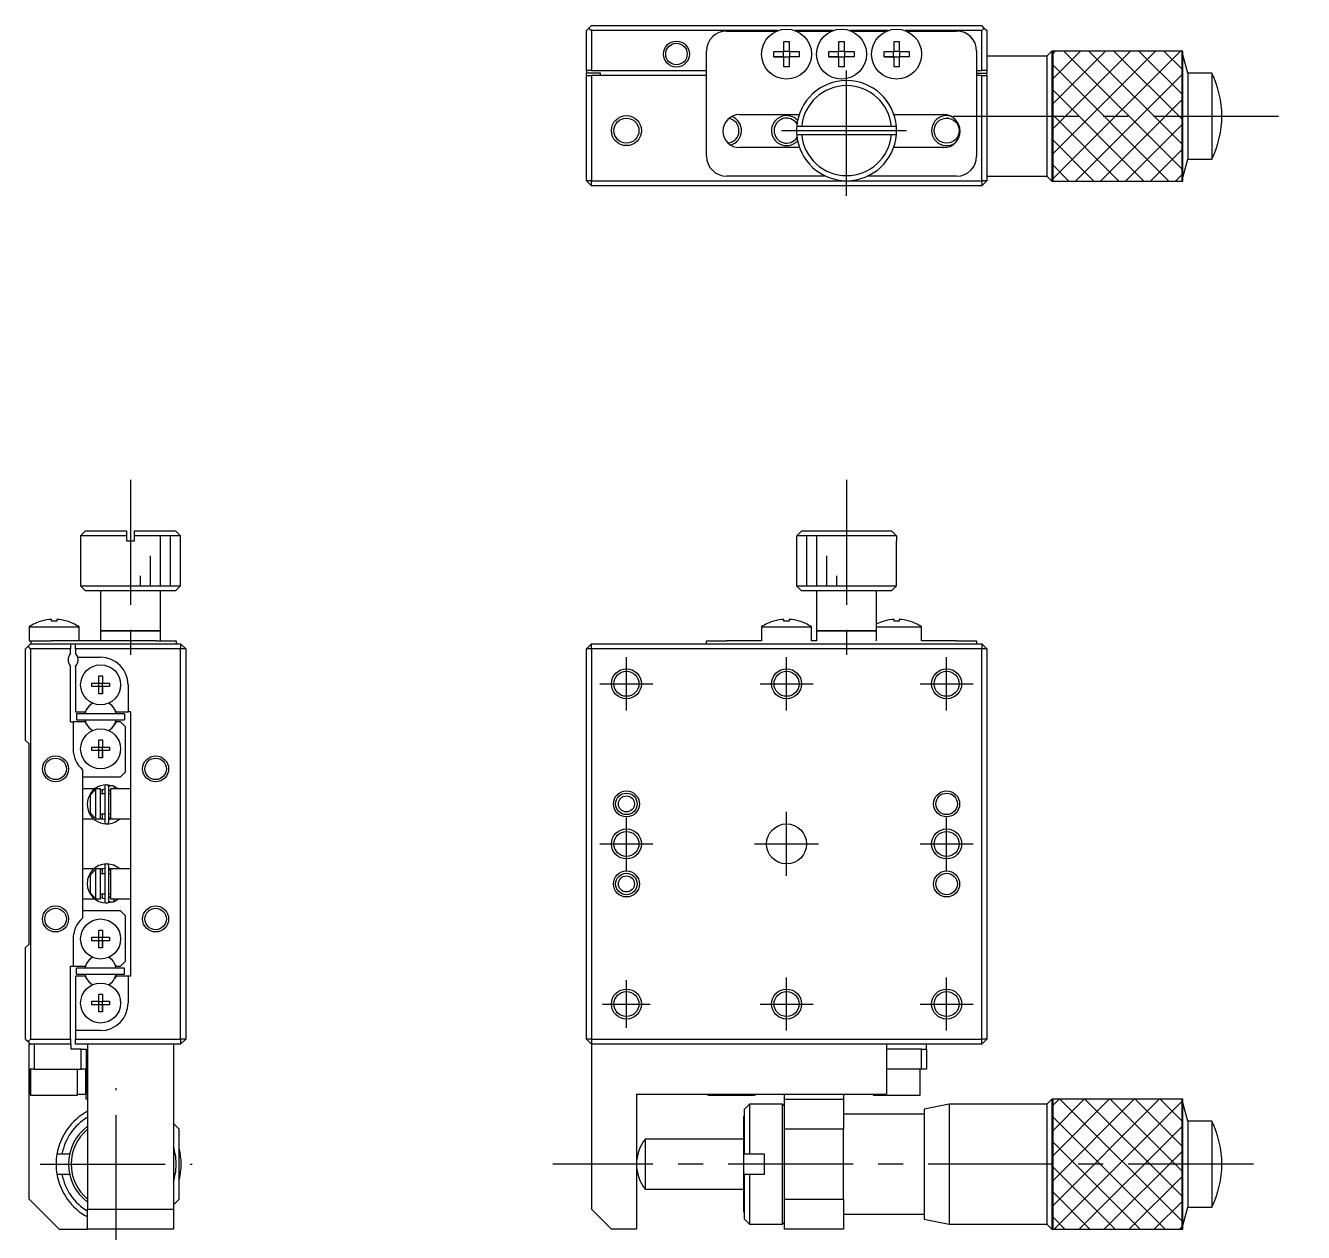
# Model space of a CAD drawing. Extents: x 27 to 358, y 57 to 239.
# Drawn here: x 68.2 to 195.9, y 118.2 to 238.8 of the extents above; entities that cross this region are included whole.
import ezdxf

# ---------------------------------------------------------------- set-up
doc = ezdxf.new("R2010")
doc.units = 0
doc.header["$LTSCALE"] = 10
doc.linetypes.add('CENTER', pattern=[2, 1.25, -0.25, 0.25, -0.25])
doc.layers.get('0').update_dxf_attribs({"linetype": 'CONTINUOUS'})
doc.layers.add('CENTER', color=1, linetype='CENTER')

msp = doc.modelspace()

# ---------------------------------------------------------------- linework, layer by layer
at = {"color": 7, "linetype": 'CONTINUOUS'}
for p, q in [((124.527827, 238.560609), (124.777827, 238.810609)), ((124.777827, 238.810609), (163.777827, 238.810609)), ((164.027827, 238.560609), (163.777827, 238.810609)), ((124.277827, 238.310609), (124.527827, 238.560609)), ((124.277827, 234.310609), (124.277827, 238.310609)), ((124.527827, 238.560609), (124.777827, 238.310609)), ((124.777827, 238.310609), (124.777827, 234.310609)), ((143.424891, 238.310609), (124.777827, 238.310609)), ((138.277827, 238.260609), (143.298031, 238.260609)), ((148.924891, 238.310609), (145.130763, 238.310609)), ((145.257623, 238.260609), (148.798031, 238.260609)), ((154.424891, 238.310609), (150.630763, 238.310609)), ((150.757623, 238.260609), (154.298031, 238.260609)), ((163.777827, 238.310609), (156.130763, 238.310609)), ((156.257623, 238.260609), (161.277827, 238.260609)), ((163.777827, 238.310609), (164.027827, 238.560609)), ((163.777827, 234.310609), (163.777827, 238.310609)), ((164.027827, 238.560609), (164.277827, 238.310609)), ((164.277827, 238.310609), (164.277827, 234.310609)), ((136.277827, 225.760609), (136.277827, 236.260609)), ((144.017827, 237.219199), (144.537827, 237.219199)), ((144.017827, 236.220609), (144.017827, 237.219199)), ((144.017827, 236.261984), (144.537827, 236.261984)), ((144.537827, 237.219199), (144.537827, 236.220609)), ((149.517827, 237.219199), (150.037827, 237.219199)), ((149.517827, 236.220609), (149.517827, 237.219199)), ((149.517827, 236.261984), (150.037827, 236.261984)), ((150.037827, 237.219199), (150.037827, 236.220609)), ((155.017827, 237.219199), (155.537827, 237.219199)), ((155.017827, 236.220609), (155.017827, 237.219199)), ((155.017827, 236.261984), (155.537827, 236.261984)), ((155.537827, 237.219199), (155.537827, 236.220609)), ((163.277827, 236.260609), (163.277827, 225.760609)), ((170.777833, 236.260608), (170.277831, 235.760605)), ((170.777833, 236.260608), (170.777833, 223.26061)), ((183.777834, 236.260608), (170.777833, 236.260608)), ((183.877834, 236.260608), (170.877833, 236.260608)), ((170.877833, 236.260608), (170.877833, 223.26061)), ((183.777834, 236.260608), (183.777834, 223.26061)), ((184.367322, 234.060609), (183.777834, 236.260608)), ((183.877834, 223.26061), (183.877834, 236.260608)), ((143.019238, 235.700609), (143.019238, 236.220609)), ((143.019238, 236.220609), (144.017827, 236.220609)), ((144.017827, 235.700609), (143.019238, 235.700609)), ((143.019238, 235.700609), (143.976452, 235.700609)), ((143.976452, 235.700609), (143.976452, 236.220609)), ((144.017827, 235.700609), (143.976452, 235.700609)), ((144.017827, 234.70202), (144.017827, 235.700609)), ((144.537827, 235.659234), (144.017827, 235.659234)), ((144.537827, 236.220609), (145.536417, 236.220609)), ((144.537827, 235.700609), (144.537827, 234.70202)), ((145.536417, 235.700609), (144.537827, 235.700609)), ((144.579202, 235.700609), (144.537827, 235.700609)), ((144.579202, 236.220609), (144.579202, 235.700609)), ((145.536417, 235.700609), (144.579202, 235.700609)), ((145.536417, 236.220609), (145.536417, 235.700609)), ((148.519238, 235.700609), (148.519238, 236.220609)), ((148.519238, 236.220609), (149.517827, 236.220609)), ((149.517827, 235.700609), (148.519238, 235.700609)), ((148.519238, 235.700609), (149.476452, 235.700609)), ((149.476452, 235.700609), (149.476452, 236.220609)), ((149.517827, 235.700609), (149.476452, 235.700609)), ((149.517827, 234.70202), (149.517827, 235.700609)), ((150.037827, 235.659234), (149.517827, 235.659234)), ((150.037827, 236.220609), (151.036417, 236.220609)), ((150.037827, 235.700609), (150.037827, 234.70202)), ((151.036417, 235.700609), (150.037827, 235.700609)), ((150.079202, 235.700609), (150.037827, 235.700609)), ((150.079202, 236.220609), (150.079202, 235.700609)), ((151.036417, 235.700609), (150.079202, 235.700609)), ((151.036417, 236.220609), (151.036417, 235.700609)), ((154.019238, 235.700609), (154.019238, 236.220609)), ((154.019238, 236.220609), (155.017827, 236.220609)), ((155.017827, 235.700609), (154.019238, 235.700609)), ((154.019238, 235.700609), (154.976452, 235.700609)), ((154.976452, 235.700609), (154.976452, 236.220609)), ((155.017827, 235.700609), (154.976452, 235.700609)), ((155.017827, 234.70202), (155.017827, 235.700609)), ((155.537827, 235.659234), (155.017827, 235.659234)), ((155.537827, 236.220609), (156.536417, 236.220609)), ((155.537827, 235.700609), (155.537827, 234.70202)), ((156.536417, 235.700609), (155.537827, 235.700609)), ((155.579202, 235.700609), (155.537827, 235.700609)), ((155.579202, 236.220609), (155.579202, 235.700609)), ((156.536417, 235.700609), (155.579202, 235.700609)), ((156.536417, 236.220609), (156.536417, 235.700609)), ((170.277831, 235.760605), (164.277827, 235.760605)), ((170.277831, 235.760605), (170.277831, 223.760613)), ((124.777827, 234.310609), (124.277827, 234.310609)), ((124.277827, 234.310609), (124.277827, 234.060609)), ((125.677827, 234.060609), (124.277827, 234.060609)), ((124.277827, 233.810609), (124.277827, 234.060609)), ((124.277827, 223.310609), (124.277827, 233.810609)), ((124.277827, 233.810609), (124.777827, 233.810609)), ((124.777827, 234.310609), (136.277827, 234.310609)), ((124.777827, 233.810609), (124.777827, 223.310609)), ((136.277827, 233.810609), (124.777827, 233.810609)), ((125.677827, 233.810609), (125.677827, 234.060609)), ((144.537827, 234.70202), (144.017827, 234.70202)), ((150.037827, 234.70202), (149.517827, 234.70202)), ((155.537827, 234.70202), (155.017827, 234.70202)), ((163.277827, 234.310609), (163.777827, 234.310609)), ((163.277827, 234.060609), (164.277827, 234.060609)), ((163.777827, 233.810609), (163.277827, 233.810609)), ((164.277827, 234.310609), (163.777827, 234.310609)), ((163.777827, 223.310609), (163.777827, 233.810609)), ((163.777827, 233.810609), (164.277827, 233.810609)), ((164.277827, 234.310609), (164.277827, 234.060609)), ((164.277827, 233.810609), (164.277827, 234.060609)), ((164.277827, 233.810609), (164.277827, 223.310609)), ((184.367322, 234.060609), (184.367322, 225.460609)), ((186.777833, 234.060609), (184.367322, 234.060609)), ((186.777833, 234.060609), (186.777833, 225.460609)), ((139.577827, 229.910609), (145.54074, 229.910609)), ((155.014915, 229.910609), (159.977827, 229.910609)), ((145.79564, 228.710609), (145.293853, 228.710609)), ((154.760014, 228.710609), (145.79564, 228.710609)), ((155.261802, 228.710609), (154.760014, 228.710609)), ((145.293853, 227.910609), (145.79564, 227.910609)), ((145.79564, 227.910609), (154.760014, 227.910609)), ((154.760014, 227.910609), (155.261802, 227.910609)), ((145.5757, 226.610609), (139.577827, 226.610609)), ((159.977827, 226.610609), (154.979954, 226.610609)), ((183.777834, 223.26061), (184.367322, 225.460609)), ((184.367322, 225.460609), (186.777833, 225.460609)), ((148.204786, 223.760609), (138.277827, 223.760609)), ((161.277827, 223.760609), (152.350868, 223.760609)), ((164.277827, 223.760613), (170.277831, 223.760613)), ((170.277831, 223.760613), (170.777833, 223.26061)), ((124.777827, 223.310609), (124.277827, 223.310609)), ((124.777827, 222.810609), (124.277827, 223.310609)), ((124.777827, 223.310609), (150.277827, 223.310609)), ((124.777827, 222.810609), (124.777827, 223.310609)), ((163.777827, 222.810609), (124.777827, 222.810609)), ((150.277827, 223.310609), (163.777827, 223.310609)), ((163.777827, 223.310609), (163.777827, 222.810609)), ((164.277827, 223.310609), (163.777827, 222.810609)), ((164.277827, 223.310609), (163.777827, 223.310609)), ((170.777833, 223.26061), (183.777834, 223.26061)), ((170.877833, 223.26061), (183.877834, 223.26061)), ((74.233404, 188.332456), (73.733404, 187.832456)), ((78.333404, 187.832456), (73.733404, 187.832456)), ((73.733404, 187.832456), (73.733404, 182.832456)), ((74.233404, 188.332456), (78.333404, 188.332456)), ((78.333404, 188.332456), (78.333404, 187.832456)), ((78.333404, 187.832456), (78.333404, 187.332456)), ((79.133404, 188.332456), (83.233404, 188.332456)), ((79.133404, 187.832456), (79.133404, 188.332456)), ((83.733404, 187.832456), (79.133404, 187.832456)), ((79.133404, 187.332456), (79.133404, 187.832456)), ((83.733404, 187.832456), (83.233404, 188.332456)), ((83.733404, 182.832456), (83.733404, 187.832456)), ((145.293853, 187.832456), (145.79564, 188.332456)), ((155.261802, 187.832456), (145.293853, 187.832456)), ((145.293853, 187.332456), (145.293853, 187.832456)), ((145.79564, 188.332456), (154.760014, 188.332456)), ((154.760014, 188.332456), (155.261802, 187.832456)), ((155.261802, 187.832456), (155.261802, 187.332456)), ((78.333404, 187.332456), (79.133404, 187.332456)), ((145.277827, 187.332456), (145.293853, 187.332456)), ((145.277827, 187.332456), (145.277827, 182.832456)), ((155.261802, 187.332456), (155.277827, 187.332456)), ((155.277827, 182.832456), (155.277827, 187.332456)), ((73.733404, 182.832456), (78.733404, 182.832456)), ((73.733404, 182.832456), (74.233404, 182.332456)), ((78.733404, 182.832456), (83.733404, 182.832456)), ((83.233404, 182.332456), (83.733404, 182.832456)), ((145.277827, 182.832456), (155.277827, 182.832456)), ((145.277827, 182.832456), (145.777827, 182.332456)), ((154.777827, 182.332456), (155.277827, 182.832456)), ((78.733404, 182.332456), (74.233404, 182.332456)), ((75.733404, 182.332456), (75.733404, 178.332456)), ((83.233404, 182.332456), (78.733404, 182.332456)), ((81.733404, 178.332456), (81.733404, 182.332456)), ((154.777827, 182.332456), (145.777827, 182.332456)), ((147.277827, 182.332456), (147.277827, 178.332456)), ((153.277827, 178.332456), (153.277827, 182.332456)), ((69.824814, 179.295037), (69.821471, 179.301892)), ((70.823404, 179.295037), (70.823404, 179.467409)), ((71.343404, 179.295037), (70.823404, 179.295037)), ((71.343404, 179.467409), (71.343404, 179.295037)), ((72.345337, 179.301892), (72.341993, 179.295037)), ((143.019238, 179.295037), (143.015894, 179.301892)), ((143.019238, 179.295037), (143.015894, 179.301892)), ((144.017827, 179.295037), (144.017827, 179.467409)), ((144.537827, 179.295037), (144.017827, 179.295037)), ((144.537827, 179.467409), (144.537827, 179.295037)), ((145.53976, 179.301892), (145.536417, 179.295037)), ((145.53976, 179.301892), (145.536417, 179.295037)), ((154.019238, 179.295037), (154.015894, 179.301892)), ((154.019238, 179.295037), (154.015894, 179.301892)), ((155.017827, 179.295037), (155.017827, 179.467409)), ((155.537827, 179.295037), (155.017827, 179.295037)), ((155.537827, 179.467409), (155.537827, 179.295037)), ((156.53976, 179.301892), (156.536417, 179.295037)), ((156.53976, 179.301892), (156.536417, 179.295037)), ((68.583404, 178.724114), (73.583404, 178.724114)), ((68.583404, 178.724114), (68.583404, 177.332456)), ((73.583404, 177.332456), (73.583404, 178.724114)), ((75.733404, 178.332456), (78.733404, 178.332456)), ((81.733404, 178.332456), (75.733404, 178.332456)), ((75.733404, 178.332456), (75.733404, 177.332456)), ((78.733404, 178.332456), (81.733404, 178.332456)), ((81.733404, 177.332456), (81.733404, 178.332456)), ((141.777827, 178.724114), (146.777827, 178.724114)), ((141.777827, 178.724114), (141.777827, 177.332456)), ((146.777827, 177.332456), (146.777827, 178.724114)), ((147.277827, 178.332456), (153.277827, 178.332456)), ((153.277827, 178.332456), (147.277827, 178.332456)), ((147.277827, 178.332456), (147.277827, 177.332456)), ((153.277827, 178.724114), (157.777827, 178.724114)), ((153.277827, 177.332456), (153.277827, 178.332456)), ((157.777827, 177.332456), (157.777827, 178.724114)), ((68.483404, 176.782456), (68.233404, 176.532456)), ((68.233404, 167.382456), (68.233404, 176.532456)), ((68.483404, 176.782456), (68.733404, 177.032456)), ((68.733404, 176.532456), (68.483404, 176.782456)), ((68.583404, 177.332456), (68.783404, 177.332456)), ((68.733404, 177.032456), (72.733404, 177.032456)), ((68.733404, 176.532456), (68.733404, 137.532456)), ((72.733404, 176.532456), (68.733404, 176.532456)), ((68.783404, 177.032456), (68.783404, 177.332456)), ((68.783404, 177.332456), (70.783404, 177.332456)), ((72.158404, 177.332456), (70.783404, 177.332456)), ((81.283404, 177.332456), (72.158404, 177.332456)), ((72.733404, 177.032456), (73.233404, 177.032456)), ((72.733404, 177.032456), (72.733404, 176.532456)), ((72.733404, 176.093894), (72.733404, 176.532456)), ((73.233404, 177.032456), (83.733404, 177.032456)), ((73.233404, 176.532456), (73.233404, 177.032456)), ((73.233404, 176.532456), (73.233404, 176.093894)), ((83.733404, 176.532456), (73.233404, 176.532456)), ((81.283404, 177.332456), (83.283404, 177.332456)), ((83.283404, 177.332456), (83.283404, 177.032456)), ((83.733404, 177.032456), (83.733404, 176.532456)), ((84.233404, 176.532456), (83.733404, 177.032456)), ((83.733404, 137.532456), (83.733404, 176.532456)), ((84.233404, 176.532456), (83.733404, 176.532456)), ((84.233404, 176.532456), (84.233404, 137.532456)), ((124.777827, 177.032456), (124.277827, 176.532456)), ((124.777827, 176.532456), (124.277827, 176.532456)), ((124.277827, 137.532456), (124.277827, 176.532456)), ((124.777827, 176.532456), (124.777827, 177.032456)), ((124.777827, 177.032456), (163.777827, 177.032456)), ((163.777827, 176.532456), (124.777827, 176.532456)), ((124.777827, 176.532456), (124.777827, 137.532456)), ((136.277827, 177.032456), (136.277827, 177.332456)), ((136.277827, 177.332456), (138.277827, 177.332456)), ((141.777827, 177.332456), (138.277827, 177.332456)), ((147.277827, 177.332456), (146.777827, 177.332456)), ((161.277827, 177.332456), (157.777827, 177.332456)), ((161.277827, 177.332456), (163.277827, 177.332456)), ((163.277827, 177.332456), (163.277827, 177.032456)), ((163.777827, 177.032456), (163.777827, 176.532456)), ((164.277827, 176.532456), (163.777827, 177.032456)), ((164.277827, 176.532456), (163.777827, 176.532456)), ((163.777827, 137.532456), (163.777827, 176.532456)), ((164.277827, 176.532456), (164.277827, 137.532456)), ((73.45165, 175.682456), (75.733404, 175.682456)), ((72.733404, 169.232456), (72.733404, 174.771018)), ((73.233404, 174.771018), (73.233404, 170.232456)), ((75.553404, 173.818818), (75.913404, 173.818818)), ((75.553404, 173.112456), (75.553404, 173.818818)), ((75.913404, 173.818818), (75.913404, 173.112456)), ((75.913404, 173.818818), (75.913404, 173.112456)), ((74.847042, 173.112456), (75.553404, 173.112456)), ((74.847042, 172.752456), (74.847042, 173.112456)), ((75.553404, 172.752456), (74.847042, 172.752456)), ((75.563776, 173.102084), (75.553404, 173.112456)), ((75.563776, 172.762828), (75.553404, 172.752456)), ((75.553404, 172.046095), (75.553404, 172.752456)), ((75.563776, 172.762828), (75.563776, 173.102084)), ((75.563776, 173.102084), (75.903032, 173.102084)), ((75.903032, 172.762828), (75.563776, 172.762828)), ((75.903032, 173.102084), (75.913404, 173.112456)), ((75.903032, 173.102084), (75.903032, 172.762828)), ((75.903032, 172.762828), (75.913404, 172.752456)), ((75.913404, 173.112456), (76.619765, 173.112456)), ((75.913404, 172.752456), (75.913404, 172.046095)), ((76.619765, 172.752456), (75.913404, 172.752456)), ((75.913404, 172.046095), (75.913404, 172.752456)), ((76.619765, 173.112456), (76.619765, 172.752456)), ((78.483404, 172.932456), (78.483404, 170.232456)), ((75.913404, 172.046095), (75.553404, 172.046095)), ((73.233404, 170.232456), (74.182598, 170.232456)), ((78.133404, 170.032456), (73.333404, 170.032456)), ((73.333404, 170.032456), (73.333404, 169.432456)), ((74.332764, 170.492551), (74.182598, 170.232456)), ((77.284209, 170.232456), (77.134043, 170.492551)), ((77.284209, 170.232456), (78.483404, 170.232456)), ((78.133404, 170.032456), (78.133404, 169.432456)), ((78.733404, 170.232456), (78.483404, 170.232456)), ((78.733404, 170.232456), (78.733404, 143.832456)), ((72.733404, 169.232456), (72.983404, 169.232456)), ((72.983404, 169.232456), (72.983404, 166.532456)), ((74.182598, 169.232456), (72.983404, 169.232456)), ((73.333404, 169.432456), (78.133404, 169.432456)), ((74.332764, 168.972361), (74.182598, 169.232456)), ((77.284209, 169.232456), (77.134043, 168.972361)), ((77.733404, 169.232456), (77.284209, 169.232456)), ((78.233404, 168.732456), (77.733404, 169.232456)), ((78.233404, 164.232456), (78.233404, 168.732456)), ((68.233404, 167.382456), (68.583404, 167.032456)), ((75.553404, 167.418818), (75.913404, 167.418818)), ((75.553404, 166.712456), (75.553404, 167.418818)), ((75.913404, 167.418818), (75.913404, 166.712456)), ((75.913404, 167.418818), (75.913404, 166.712456)), ((68.583404, 147.032456), (68.583404, 167.032456)), ((74.847042, 166.712456), (75.553404, 166.712456)), ((74.847042, 166.352456), (74.847042, 166.712456)), ((75.553404, 166.352456), (74.847042, 166.352456)), ((75.563776, 166.702084), (75.553404, 166.712456)), ((75.563776, 166.362828), (75.553404, 166.352456)), ((75.553404, 165.646095), (75.553404, 166.352456)), ((75.563776, 166.362828), (75.563776, 166.702084)), ((75.563776, 166.702084), (75.903032, 166.702084)), ((75.903032, 166.362828), (75.563776, 166.362828)), ((75.903032, 166.702084), (75.913404, 166.712456)), ((75.903032, 166.702084), (75.903032, 166.362828)), ((75.903032, 166.362828), (75.913404, 166.352456)), ((75.913404, 166.712456), (76.619765, 166.712456)), ((75.913404, 166.352456), (75.913404, 165.646095)), ((76.619765, 166.352456), (75.913404, 166.352456)), ((75.913404, 165.646095), (75.913404, 166.352456)), ((76.619765, 166.712456), (76.619765, 166.352456)), ((75.913404, 165.646095), (75.553404, 165.646095)), ((73.933404, 164.453394), (73.933404, 149.611519)), ((73.933404, 163.732456), (77.733404, 163.732456)), ((77.733404, 163.732456), (78.233404, 164.232456)), ((75.154969, 162.532456), (73.933404, 162.532456)), ((74.733404, 161.948971), (75.233404, 162.478139)), ((75.233404, 162.532456), (75.233404, 162.478139)), ((75.733404, 162.532456), (75.233404, 162.532456)), ((75.233404, 162.478139), (75.233404, 159.586773)), ((75.733272, 162.41285), (76.139834, 162.523714)), ((75.733404, 159.532456), (75.733404, 162.532456)), ((75.933404, 162.032456), (75.933404, 162.482286)), ((76.139886, 162.735534), (76.139886, 159.235534)), ((77.112636, 162.774567), (76.364163, 162.934073)), ((76.568603, 162.781539), (76.537289, 162.76754)), ((76.539886, 159.235534), (76.539886, 162.735534)), ((76.542986, 162.177923), (76.545427, 162.192446)), ((76.545427, 162.192446), (76.548564, 162.206832)), ((76.548564, 162.206832), (76.55239, 162.221049)), ((76.55239, 162.221049), (76.556898, 162.235063)), ((76.556898, 162.235063), (76.562076, 162.248842)), ((76.562076, 162.248842), (76.567916, 162.262352)), ((76.567916, 162.262352), (76.574403, 162.275563)), ((76.600738, 162.794025), (76.568603, 162.781539)), ((76.574403, 162.275563), (76.581526, 162.288442)), ((76.581526, 162.288442), (76.589267, 162.300959)), ((76.589267, 162.300959), (76.597612, 162.313083)), ((76.597612, 162.313083), (76.606541, 162.324785)), ((76.633443, 162.804887), (76.600738, 162.794025)), ((76.606541, 162.324785), (76.616037, 162.336035)), ((76.616037, 162.336035), (76.626077, 162.346805)), ((76.626077, 162.346805), (76.63664, 162.357066)), ((76.666637, 162.814098), (76.633443, 162.804887)), ((76.63664, 162.357066), (76.647702, 162.366794)), ((76.647702, 162.366794), (76.659239, 162.37596)), ((76.659239, 162.37596), (76.671223, 162.384542)), ((76.70024, 162.821637), (76.666637, 162.814098)), ((76.671223, 162.384542), (76.683627, 162.392515)), ((76.683627, 162.392515), (76.696422, 162.399856)), ((76.696422, 162.399856), (76.709576, 162.406545)), ((76.73417, 162.827485), (76.70024, 162.821637)), ((76.709576, 162.406545), (76.723059, 162.412562)), ((76.723059, 162.412562), (76.733381, 162.416629)), ((76.733404, 162.532456), (76.733404, 159.532456)), ((78.733404, 162.532456), (76.733404, 162.532456)), ((76.768343, 162.831628), (76.73417, 162.827485)), ((76.802677, 162.834056), (76.768343, 162.831628)), ((76.837088, 162.834763), (76.802677, 162.834056)), ((76.871493, 162.833748), (76.837088, 162.834763)), ((76.905807, 162.831012), (76.871493, 162.833748)), ((76.939948, 162.826562), (76.905807, 162.831012)), ((76.973831, 162.820408), (76.939948, 162.826562)), ((77.007374, 162.812565), (76.973831, 162.820408)), ((77.040494, 162.80305), (77.007374, 162.812565)), ((77.035297, 162.546476), (77.02871, 162.532456)), ((77.041819, 162.56081), (77.035297, 162.546476)), ((77.112008, 162.774879), (77.039378, 162.53245)), ((77.07311, 162.791886), (77.040494, 162.80305)), ((77.048235, 162.575368), (77.041819, 162.56081)), ((77.054504, 162.590055), (77.048235, 162.575368)), ((77.060586, 162.604779), (77.054504, 162.590055)), ((77.066443, 162.619445), (77.060586, 162.604779)), ((77.072036, 162.63396), (77.066443, 162.619445)), ((77.077331, 162.648232), (77.072036, 162.63396)), ((77.103461, 162.779818), (77.07311, 162.791886)), ((77.082293, 162.66217), (77.077331, 162.648232)), ((77.086891, 162.675684), (77.082293, 162.66217)), ((77.091096, 162.688688), (77.086891, 162.675684)), ((77.09488, 162.7011), (77.091096, 162.688688)), ((77.09822, 162.712841), (77.09488, 162.7011)), ((77.101095, 162.723835), (77.09822, 162.712841)), ((77.103485, 162.734013), (77.101095, 162.723835)), ((77.10178, 162.780171), (77.104038, 162.779519)), ((77.524671, 162.532476), (77.102918, 162.778775)), ((77.105376, 162.743309), (77.103485, 162.734013)), ((77.104038, 162.779519), (77.105794, 162.777695)), ((77.106756, 162.751664), (77.105376, 162.743309)), ((77.105794, 162.777695), (77.107036, 162.774711)), ((77.107616, 162.759026), (77.106756, 162.751664)), ((77.107036, 162.774711), (77.107756, 162.770586)), ((77.10795, 162.765346), (77.107616, 162.759026)), ((77.107756, 162.770586), (77.10795, 162.765346)), ((74.733404, 160.115941), (74.733404, 161.948971)), ((76.139886, 162.032456), (75.733404, 162.032456)), ((76.539886, 162.134647), (76.540212, 162.148602)), ((76.733404, 162.032456), (76.539886, 162.032456)), ((76.540212, 162.148602), (76.541247, 162.163296)), ((76.541247, 162.163296), (76.542986, 162.177923)), ((75.233404, 159.586773), (74.733404, 160.115941)), ((75.733404, 160.032456), (76.139886, 160.032456)), ((75.933404, 159.532456), (75.933404, 160.032456)), ((76.539886, 160.032456), (76.733404, 160.032456)), ((76.539935, 159.831098), (76.539886, 159.836422)), ((76.540555, 159.816376), (76.539935, 159.831098)), ((76.541883, 159.801698), (76.540555, 159.816376)), ((76.543916, 159.787099), (76.541883, 159.801698)), ((76.54665, 159.772611), (76.543916, 159.787099)), ((76.550081, 159.758269), (76.54665, 159.772611)), ((76.554201, 159.744107), (76.550081, 159.758269)), ((76.559003, 159.730157), (76.554201, 159.744107)), ((76.564477, 159.716454), (76.559003, 159.730157)), ((76.570611, 159.703029), (76.564477, 159.716454)), ((76.577394, 159.689916), (76.570611, 159.703029)), ((76.584811, 159.677147), (76.577394, 159.689916)), ((76.592846, 159.664753), (76.584811, 159.677147)), ((76.601483, 159.652765), (76.592846, 159.664753)), ((76.610703, 159.641215), (76.601483, 159.652765)), ((76.620485, 159.63013), (76.610703, 159.641215)), ((76.630808, 159.619542), (76.620485, 159.63013)), ((73.933404, 159.532456), (75.04157, 159.532456)), ((75.233404, 159.586773), (75.233404, 159.532456)), ((75.233404, 159.532456), (75.733404, 159.532456)), ((76.139831, 159.447641), (75.733318, 159.557883)), ((75.798888, 159.532456), (75.799048, 159.532456)), ((75.799309, 159.532456), (75.933404, 159.532456)), ((76.768223, 159.494951), (76.539945, 159.447328)), ((76.641648, 159.609477), (76.630808, 159.619542)), ((76.652981, 159.599964), (76.641648, 159.609477)), ((76.66478, 159.591027), (76.652981, 159.599964)), ((76.677017, 159.582693), (76.66478, 159.591027)), ((76.689662, 159.574984), (76.677017, 159.582693)), ((76.702684, 159.567924), (76.689662, 159.574984)), ((76.716051, 159.561532), (76.702684, 159.567924)), ((76.729729, 159.555827), (76.716051, 159.561532)), ((76.733381, 159.55444), (76.729729, 159.555827)), ((76.733404, 159.532456), (78.733404, 159.532456)), ((76.88089, 159.532118), (76.768223, 159.494951)), ((77.04393, 159.16911), (77.044837, 159.169401)), ((77.044837, 159.169401), (77.048097, 159.170459)), ((77.048097, 159.170459), (77.049248, 159.170837)), ((77.049248, 159.170837), (77.050146, 159.171133)), ((77.050146, 159.171133), (77.051417, 159.171555)), ((77.051417, 159.171555), (77.103461, 159.191251)), ((77.099177, 159.191347), (77.10178, 159.190898)), ((77.10178, 159.190898), (77.101422, 159.19176)), ((77.103461, 159.191251), (77.10178, 159.190898)), ((77.104217, 159.191667), (77.103461, 159.191251)), ((75.041665, 154.532456), (73.933404, 154.532456)), ((75.042274, 154.532456), (75.042048, 154.532456)), ((75.233404, 154.532456), (75.233404, 154.478139)), ((75.733404, 154.532456), (75.233404, 154.532456)), ((75.733214, 154.506986), (76.139882, 154.617278)), ((75.733404, 151.532456), (75.733404, 154.532456)), ((75.933404, 154.532456), (75.799229, 154.532456)), ((75.933404, 154.032456), (75.933404, 154.532456)), ((76.139886, 154.829378), (76.139886, 151.329378)), ((76.539886, 151.329378), (76.539886, 154.829378)), ((76.539978, 154.61758), (76.768499, 154.569882)), ((76.733404, 154.532456), (76.733404, 151.532456)), ((78.733404, 154.532456), (76.733404, 154.532456)), ((76.768499, 154.569882), (76.881169, 154.53269)), ((77.043098, 154.896069), (77.042049, 154.896402)), ((77.044472, 154.895629), (77.043098, 154.896069)), ((77.045461, 154.89531), (77.044472, 154.895629)), ((77.046357, 154.89502), (77.045461, 154.89531)), ((77.04779, 154.894554), (77.046357, 154.89502)), ((77.049352, 154.894041), (77.04779, 154.894554)), ((77.050405, 154.893693), (77.049352, 154.894041)), ((77.051913, 154.893192), (77.050405, 154.893693)), ((77.054408, 154.892354), (77.051913, 154.893192)), ((77.056388, 154.891681), (77.054408, 154.892354)), ((77.103461, 154.873661), (77.056388, 154.891681)), ((77.10178, 154.874015), (77.101403, 154.873107)), ((77.103461, 154.873661), (77.10178, 154.874015)), ((77.104217, 154.873246), (77.103461, 154.873661)), ((74.733404, 153.948971), (75.233404, 154.478139)), ((74.733404, 152.115941), (74.733404, 153.948971)), ((75.233404, 154.478139), (75.233404, 151.586773)), ((76.139886, 154.032456), (75.733404, 154.032456)), ((76.539886, 154.228491), (76.540212, 154.242446)), ((76.733404, 154.032456), (76.539886, 154.032456)), ((76.540212, 154.242446), (76.541247, 154.25714)), ((76.541247, 154.25714), (76.542986, 154.271766)), ((76.542986, 154.271766), (76.545427, 154.28629)), ((76.545427, 154.28629), (76.548564, 154.300676)), ((76.548564, 154.300676), (76.55239, 154.314893)), ((76.55239, 154.314893), (76.556898, 154.328907)), ((76.556898, 154.328907), (76.562076, 154.342685)), ((76.562076, 154.342685), (76.567916, 154.356196)), ((76.567916, 154.356196), (76.574403, 154.369407)), ((76.574403, 154.369407), (76.581526, 154.382286)), ((76.581526, 154.382286), (76.589267, 154.394803)), ((76.589267, 154.394803), (76.597612, 154.406927)), ((76.597612, 154.406927), (76.606541, 154.418629)), ((76.606541, 154.418629), (76.616037, 154.429879)), ((76.616037, 154.429879), (76.626077, 154.440648)), ((76.626077, 154.440648), (76.63664, 154.45091)), ((76.63664, 154.45091), (76.647702, 154.460637)), ((76.647702, 154.460637), (76.659239, 154.469804)), ((76.659239, 154.469804), (76.671223, 154.478386)), ((76.671223, 154.478386), (76.683627, 154.486358)), ((76.683627, 154.486358), (76.696422, 154.4937)), ((76.696422, 154.4937), (76.709576, 154.500389)), ((76.709576, 154.500389), (76.723059, 154.506406)), ((76.723059, 154.506406), (76.733381, 154.510472)), ((75.233404, 151.586773), (74.733404, 152.115941)), ((75.733404, 152.032456), (76.139886, 152.032456)), ((75.933404, 151.583072), (75.933404, 152.032456)), ((76.539886, 152.032456), (76.733404, 152.032456)), ((73.933404, 151.532456), (75.154795, 151.532456)), ((75.155252, 151.532456), (75.15539, 151.532456)), ((75.233404, 151.586773), (75.233404, 151.532456)), ((75.233404, 151.532456), (75.733404, 151.532456)), ((76.139864, 151.541195), (75.733257, 151.652069)), ((76.365417, 151.130857), (77.049344, 151.264389)), ((76.53724, 151.297396), (76.549311, 151.291777)), ((76.539935, 151.924942), (76.539886, 151.930265)), ((76.540555, 151.91022), (76.539935, 151.924942)), ((76.541883, 151.895542), (76.540555, 151.91022)), ((76.543916, 151.880942), (76.541883, 151.895542)), ((76.54665, 151.866455), (76.543916, 151.880942)), ((76.550081, 151.852113), (76.54665, 151.866455)), ((76.549311, 151.291777), (76.58109, 151.278302)), ((76.554201, 151.83795), (76.550081, 151.852113)), ((76.559003, 151.824001), (76.554201, 151.83795)), ((76.564477, 151.810297), (76.559003, 151.824001)), ((76.570611, 151.796873), (76.564477, 151.810297)), ((76.577394, 151.78376), (76.570611, 151.796873)), ((76.584811, 151.770991), (76.577394, 151.78376)), ((76.58109, 151.278302), (76.613485, 151.266437)), ((76.592846, 151.758597), (76.584811, 151.770991)), ((76.601483, 151.746609), (76.592846, 151.758597)), ((76.610703, 151.735058), (76.601483, 151.746609)), ((76.620485, 151.723974), (76.610703, 151.735058)), ((76.613485, 151.266437), (76.646417, 151.256212)), ((76.630808, 151.713386), (76.620485, 151.723974)), ((76.641648, 151.703321), (76.630808, 151.713386)), ((76.652981, 151.693807), (76.641648, 151.703321)), ((76.646417, 151.256212), (76.679803, 151.24765)), ((76.66478, 151.684871), (76.652981, 151.693807)), ((76.677017, 151.676537), (76.66478, 151.684871)), ((76.689662, 151.668828), (76.677017, 151.676537)), ((76.679803, 151.24765), (76.713562, 151.240771)), ((76.702684, 151.661767), (76.689662, 151.668828)), ((76.716051, 151.655375), (76.702684, 151.661767)), ((76.713562, 151.240771), (76.747613, 151.235591)), ((76.729729, 151.649671), (76.716051, 151.655375)), ((76.733381, 151.648284), (76.729729, 151.649671)), ((76.733404, 151.532456), (78.733404, 151.532456)), ((76.747613, 151.235591), (76.78187, 151.232122)), ((76.78187, 151.232122), (76.816251, 151.230372)), ((76.816251, 151.230372), (76.850672, 151.230344)), ((76.850672, 151.230344), (76.885049, 151.232039)), ((76.885049, 151.232039), (76.919299, 151.235451)), ((76.919299, 151.235451), (76.953337, 151.240573)), ((76.953337, 151.240573), (76.987082, 151.247391)), ((76.987082, 151.247391), (77.02045, 151.25589)), ((77.02045, 151.25589), (77.053361, 151.26605)), ((77.035297, 151.518436), (77.02871, 151.532456)), ((77.041819, 151.504102), (77.035297, 151.518436)), ((77.112008, 151.290033), (77.039378, 151.532462)), ((77.048235, 151.489545), (77.041819, 151.504102)), ((77.054504, 151.474858), (77.048235, 151.489545)), ((77.053361, 151.26605), (77.085735, 151.277845)), ((77.060586, 151.460134), (77.054504, 151.474858)), ((77.066443, 151.445467), (77.060586, 151.460134)), ((77.072036, 151.430952), (77.066443, 151.445467)), ((77.077331, 151.41668), (77.072036, 151.430952)), ((77.082293, 151.402743), (77.077331, 151.41668)), ((77.086891, 151.389229), (77.082293, 151.402743)), ((77.085735, 151.277845), (77.103461, 151.285095)), ((77.091096, 151.376224), (77.086891, 151.389229)), ((77.09488, 151.363812), (77.091096, 151.376224)), ((77.09822, 151.352072), (77.09488, 151.363812)), ((77.101095, 151.341077), (77.09822, 151.352072)), ((77.103485, 151.3309), (77.101095, 151.341077)), ((77.10178, 151.284741), (77.104038, 151.285394)), ((77.102918, 151.286137), (77.52458, 151.532366)), ((77.105376, 151.321604), (77.103485, 151.3309)), ((77.104038, 151.285394), (77.105794, 151.287218)), ((77.106756, 151.313248), (77.105376, 151.321604)), ((77.105794, 151.287218), (77.107036, 151.290202)), ((77.107616, 151.305887), (77.106756, 151.313248)), ((77.107036, 151.290202), (77.107756, 151.294327)), ((77.10795, 151.299566), (77.107616, 151.305887)), ((77.107756, 151.294327), (77.10795, 151.299566)), ((77.733404, 150.332456), (73.933404, 150.332456)), ((78.233404, 149.832456), (77.733404, 150.332456)), ((78.233404, 145.332456), (78.233404, 149.832456)), ((75.553404, 148.418818), (75.913404, 148.418818)), ((75.553404, 147.712456), (75.553404, 148.418818)), ((75.913404, 148.418818), (75.913404, 147.712456)), ((75.913404, 148.418818), (75.913404, 147.712456)), ((68.583404, 147.032456), (68.233404, 146.682456)), ((72.983404, 147.532456), (72.983404, 144.832456)), ((74.847042, 147.712456), (75.553404, 147.712456)), ((74.847042, 147.352456), (74.847042, 147.712456)), ((75.553404, 147.352456), (74.847042, 147.352456)), ((75.563776, 147.702084), (75.553404, 147.712456)), ((75.563776, 147.362828), (75.553404, 147.352456)), ((75.553404, 146.646095), (75.553404, 147.352456)), ((75.563776, 147.362828), (75.563776, 147.702084)), ((75.563776, 147.702084), (75.903032, 147.702084)), ((75.903032, 147.362828), (75.563776, 147.362828)), ((75.903032, 147.702084), (75.913404, 147.712456)), ((75.903032, 147.702084), (75.903032, 147.362828)), ((75.903032, 147.362828), (75.913404, 147.352456)), ((75.913404, 147.712456), (76.619765, 147.712456)), ((75.913404, 147.352456), (75.913404, 146.646095)), ((76.619765, 147.352456), (75.913404, 147.352456)), ((75.913404, 146.646095), (75.913404, 147.352456)), ((76.619765, 147.712456), (76.619765, 147.352456)), ((68.233404, 137.532456), (68.233404, 146.682456)), ((75.913404, 146.646095), (75.553404, 146.646095)), ((72.733404, 144.832456), (72.983404, 144.832456)), ((72.733404, 137.532456), (72.733404, 144.832456)), ((72.983404, 144.832456), (74.182598, 144.832456)), ((78.133404, 144.632456), (73.333404, 144.632456)), ((73.333404, 144.032456), (73.333404, 144.632456)), ((74.332764, 145.092551), (74.182598, 144.832456)), ((77.284209, 144.832456), (77.134043, 145.092551)), ((77.284209, 144.832456), (77.733404, 144.832456)), ((77.733404, 144.832456), (78.233404, 145.332456)), ((78.133404, 144.032456), (78.133404, 144.632456)), ((74.182598, 143.832456), (73.233404, 143.832456)), ((73.233404, 143.832456), (73.233404, 138.382456)), ((73.333404, 144.032456), (78.133404, 144.032456)), ((74.332764, 143.572361), (74.182598, 143.832456)), ((77.284209, 143.832456), (77.134043, 143.572361)), ((78.483404, 143.832456), (77.284209, 143.832456)), ((78.483404, 143.832456), (78.483404, 141.132456)), ((78.733404, 143.832456), (78.483404, 143.832456)), ((75.553404, 142.018818), (75.913404, 142.018818)), ((75.553404, 141.312456), (75.553404, 142.018818)), ((75.913404, 142.018818), (75.913404, 141.312456)), ((75.913404, 142.018818), (75.913404, 141.312456)), ((74.847042, 141.312456), (75.553404, 141.312456)), ((74.847042, 140.952456), (74.847042, 141.312456)), ((75.553404, 140.952456), (74.847042, 140.952456)), ((75.563776, 141.302084), (75.553404, 141.312456)), ((75.563776, 140.962828), (75.553404, 140.952456)), ((75.553404, 140.246095), (75.553404, 140.952456)), ((75.563776, 140.962828), (75.563776, 141.302084)), ((75.563776, 141.302084), (75.903032, 141.302084)), ((75.903032, 140.962828), (75.563776, 140.962828)), ((75.903032, 141.302084), (75.913404, 141.312456)), ((75.903032, 141.302084), (75.903032, 140.962828)), ((75.903032, 140.962828), (75.913404, 140.952456)), ((75.913404, 141.312456), (76.619765, 141.312456)), ((75.913404, 140.952456), (75.913404, 140.246095)), ((76.619765, 140.952456), (75.913404, 140.952456)), ((75.913404, 140.246095), (75.913404, 140.952456)), ((76.619765, 141.312456), (76.619765, 140.952456)), ((75.913404, 140.246095), (75.553404, 140.246095)), ((73.233404, 138.382456), (73.233404, 137.532456)), ((75.733404, 138.382456), (73.233404, 138.382456)), ((68.233404, 137.532456), (68.483404, 137.282456)), ((68.483404, 137.282456), (68.733404, 137.532456)), ((68.733404, 137.032456), (68.483404, 137.282456)), ((68.583404, 134.532456), (68.583404, 137.032456)), ((68.583404, 137.032456), (68.733404, 137.032456)), ((68.733404, 137.532456), (72.733404, 137.532456)), ((72.733404, 137.032456), (68.733404, 137.032456)), ((69.083404, 137.032456), (69.083404, 134.532456)), ((72.733404, 137.532456), (72.733404, 137.032456)), ((72.783404, 137.032456), (72.733404, 137.032456)), ((72.783404, 136.532456), (72.783404, 137.032456)), ((73.233404, 137.532456), (83.733404, 137.532456)), ((73.233404, 137.032456), (73.233404, 137.532456)), ((74.433404, 137.032456), (73.233404, 137.032456)), ((83.033404, 137.032456), (74.433404, 137.032456)), ((74.433404, 137.032456), (74.433404, 120.532456)), ((83.033404, 137.032456), (74.433404, 137.032456)), ((83.033404, 137.032456), (83.033404, 120.532456)), ((83.733404, 137.032456), (83.033404, 137.032456)), ((84.233404, 137.532456), (83.733404, 137.532456)), ((83.733404, 137.532456), (83.733404, 137.032456)), ((84.233404, 137.532456), (83.733404, 137.032456)), ((124.777827, 137.532456), (124.277827, 137.532456)), ((124.277827, 137.532456), (124.777827, 137.032456)), ((124.777827, 137.532456), (124.777827, 137.032456)), ((124.777827, 137.532456), (163.777827, 137.532456)), ((124.777827, 137.032456), (124.777827, 120.532456)), ((163.777827, 137.032456), (124.777827, 137.032456)), ((154.277827, 137.032456), (154.277827, 132.032456)), ((158.277829, 136.532456), (158.277829, 137.032456)), ((164.277827, 137.532456), (163.777827, 137.532456)), ((163.777827, 137.032456), (163.777827, 137.532456)), ((163.777827, 137.032456), (164.277827, 137.532456)), ((73.783404, 136.532456), (72.783404, 136.532456)), ((73.783404, 134.532456), (73.783404, 136.532456)), ((73.783404, 136.532456), (74.283404, 136.532456)), ((74.283404, 136.532456), (74.283404, 134.532456)), ((157.777827, 136.532456), (154.277827, 136.532456)), ((157.777827, 134.532456), (157.777827, 136.532456)), ((157.777827, 136.532456), (158.277829, 136.532456)), ((158.277829, 136.532456), (158.277827, 134.532456)), ((69.083404, 134.532456), (68.583404, 134.532456)), ((68.583404, 132.032456), (68.583404, 134.532456)), ((68.652582, 134.532456), (68.652582, 132.032456)), ((68.733404, 134.532456), (68.733404, 131.932456)), ((69.083404, 134.532456), (73.783404, 134.532456)), ((73.433404, 131.932456), (73.433404, 134.532456)), ((74.283404, 134.532456), (73.783404, 134.532456)), ((74.24314, 132.032456), (74.24314, 134.532456)), ((74.283404, 134.532456), (74.283404, 132.032456)), ((157.777827, 134.532456), (154.277827, 134.532456)), ((157.627827, 131.932456), (157.627827, 134.532456)), ((158.277827, 134.532456), (157.777827, 134.532456)), ((68.652582, 132.032456), (68.583404, 132.032456)), ((68.583404, 121.532456), (68.583404, 132.032456)), ((68.652582, 132.032456), (68.733404, 132.032456)), ((68.733404, 131.932456), (73.433404, 131.932456)), ((73.433404, 132.032456), (74.24314, 132.032456)), ((74.283404, 132.032456), (74.24314, 132.032456)), ((74.283404, 131.532456), (74.283404, 132.032456)), ((74.433404, 131.532456), (74.283404, 131.532456)), ((129.277827, 132.032456), (154.277827, 132.032456)), ((129.277827, 132.032456), (129.277827, 118.532456)), ((136.427827, 132.032456), (136.427827, 131.932456)), ((136.427827, 131.932456), (138.777827, 131.932456)), ((138.777827, 131.932456), (141.127827, 131.932456)), ((141.127827, 131.932456), (141.127827, 132.032456)), ((144.077827, 131.532456), (144.077827, 132.032456)), ((144.077827, 131.532456), (149.977827, 131.532456)), ((144.077827, 128.532456), (144.077827, 131.532456)), ((149.977827, 132.032456), (149.977827, 131.532456)), ((149.977827, 131.532456), (149.977827, 128.532456)), ((152.927827, 132.032456), (152.927827, 131.932456)), ((152.927827, 131.932456), (155.277827, 131.932456)), ((155.277827, 131.932456), (157.627827, 131.932456)), ((170.777833, 131.532455), (170.277831, 131.032452)), ((170.777833, 131.532455), (170.777833, 118.532457)), ((183.777834, 131.532455), (170.777833, 131.532455)), ((183.877834, 131.532455), (170.877833, 131.532455)), ((170.877833, 131.532455), (170.877833, 118.532457)), ((183.777834, 131.532455), (183.777834, 118.532457)), ((184.367322, 129.332456), (183.777834, 131.532455)), ((183.877834, 118.532457), (183.877834, 131.532455)), ((140.577827, 131.032456), (140.077827, 130.532456)), ((140.077827, 126.032456), (140.077827, 130.532456)), ((140.577827, 131.032456), (140.577827, 126.032456)), ((143.877827, 131.032456), (140.577827, 131.032456)), ((143.877827, 125.032456), (143.877827, 131.032456)), ((144.077827, 130.832456), (143.877827, 131.032456)), ((160.527826, 131.032452), (158.027827, 130.532453)), ((158.027827, 130.532453), (158.027827, 119.532459)), ((160.527826, 131.032452), (160.527826, 119.03246)), ((170.277831, 131.032452), (160.527826, 131.032452)), ((170.277831, 131.032452), (170.277831, 119.03246)), ((83.583404, 128.532456), (83.033404, 129.082456)), ((139.977827, 129.782456), (139.977827, 120.282456)), ((140.077808, 129.782456), (139.977827, 129.782456)), ((158.027827, 130.032456), (149.977827, 130.032456)), ((184.367322, 129.332456), (184.367322, 120.732456)), ((186.777833, 129.332456), (184.367322, 129.332456)), ((186.777833, 129.332456), (186.777833, 120.732456)), ((83.583404, 121.532456), (83.583404, 128.532456)), ((149.977827, 128.532456), (144.077827, 128.532456)), ((144.077827, 121.532456), (144.077827, 128.532456)), ((149.977827, 121.532456), (149.977827, 128.532456)), ((130.155336, 127.532452), (130.155336, 122.53246)), ((139.977827, 127.532452), (130.155336, 127.532452)), ((71.875077, 126.032456), (71.367324, 126.032456)), ((72.63986, 126.032456), (71.875077, 126.032456)), ((83.199484, 126.032456), (83.033478, 126.032456)), ((140.577827, 126.032456), (140.077827, 126.032456)), ((142.077827, 126.032456), (140.577827, 126.032456)), ((142.077827, 124.032456), (142.077827, 126.032456)), ((71.367324, 124.032456), (71.875077, 124.032456)), ((71.875077, 124.032456), (72.63986, 124.032456)), ((83.033478, 124.032456), (83.199484, 124.032456)), ((140.077827, 119.532456), (140.077827, 124.032456)), ((140.077827, 124.032456), (140.577827, 124.032456)), ((140.577827, 124.032456), (140.577827, 119.032456)), ((140.577827, 124.032456), (142.077827, 124.032456)), ((143.877827, 119.032456), (143.877827, 125.032456)), ((68.583404, 121.532456), (71.583404, 118.532456)), ((83.033404, 120.982456), (83.583404, 121.532456)), ((130.155336, 122.53246), (139.977827, 122.53246)), ((144.077827, 121.532456), (149.977827, 121.532456)), ((144.077827, 118.532456), (144.077827, 121.532456)), ((149.977827, 121.532456), (149.977827, 118.532456)), ((74.433404, 120.532456), (83.033404, 120.532456)), ((74.433404, 118.532456), (74.433404, 120.532456)), ((83.033404, 120.532456), (83.033404, 118.532456)), ((124.777827, 120.532456), (126.777827, 118.532456)), ((139.977827, 120.282456), (140.077808, 120.282456)), ((183.777834, 118.532457), (184.367322, 120.732456)), ((184.367322, 120.732456), (186.777833, 120.732456)), ((140.077827, 119.532456), (140.577827, 119.032456)), ((140.577827, 119.032456), (143.877827, 119.032456)), ((143.877827, 119.032456), (144.077827, 119.232456)), ((149.977827, 120.032456), (158.027827, 120.032456)), ((158.027827, 119.532459), (160.527826, 119.03246)), ((160.527826, 119.03246), (170.277831, 119.03246)), ((170.277831, 119.03246), (170.777833, 118.532457)), ((71.583404, 118.532456), (74.433404, 118.532456)), ((83.033404, 118.532456), (74.433404, 118.532456)), ((129.277827, 118.532456), (126.777827, 118.532456)), ((149.977827, 118.532456), (144.077827, 118.532456)), ((170.777833, 118.532457), (183.777834, 118.532457)), ((170.877833, 118.532457), (183.877834, 118.532457))]:
    msp.add_line(p, q, dxfattribs=at)
at = {"color": 3, "linetype": 'CONTINUOUS'}
for p, q in [((170.877833, 236.000125), (171.138316, 236.260608)), ((170.877833, 233.500125), (173.638316, 236.260608)), ((170.877833, 231.000125), (176.138316, 236.260608)), ((170.877833, 228.500125), (178.638316, 236.260608)), ((170.877833, 226.000125), (181.138316, 236.260608)), ((170.877833, 223.500125), (183.638316, 236.260608)), ((171.995882, 236.260608), (183.877834, 224.378655)), ((174.495882, 236.260608), (183.877834, 226.878655)), ((176.995882, 236.260608), (183.877834, 229.378655)), ((179.495882, 236.260608), (183.877834, 231.878655)), ((181.995882, 236.260608), (183.877834, 234.378655)), ((170.877833, 234.878656), (182.49588, 223.26061)), ((173.138318, 223.26061), (183.877834, 234.000126)), ((170.877833, 232.378656), (179.99588, 223.26061)), ((175.638318, 223.26061), (183.877834, 231.500126)), ((170.877833, 229.878656), (177.49588, 223.26061)), ((144.419952, 229.552503), (144.277827, 229.560609)), ((160.419952, 229.552503), (160.277827, 229.560609)), ((178.138318, 223.26061), (183.877834, 229.000126)), ((170.877833, 227.378656), (174.99588, 223.26061)), ((180.638318, 223.26061), (183.877834, 226.500126)), ((170.877833, 224.878656), (172.49588, 223.26061)), ((183.138318, 223.26061), (183.877834, 224.000126)), ((81.733404, 182.832456), (81.733404, 187.832456)), ((82.733404, 182.832456), (82.733404, 187.832456)), ((146.277827, 187.832456), (146.277827, 182.832456)), ((147.277827, 187.832456), (147.277827, 182.832456)), ((80.733404, 182.832456), (80.733404, 185.832456)), ((148.277827, 185.832456), (148.277827, 182.832456)), ((79.733404, 182.832456), (79.733404, 183.832456)), ((149.277827, 183.832456), (149.277827, 182.832456)), ((170.877833, 130.878278), (171.53201, 131.532455)), ((170.877833, 128.378278), (174.03201, 131.532455)), ((170.877833, 125.878278), (176.53201, 131.532455)), ((170.877833, 123.378278), (179.03201, 131.532455)), ((170.877833, 120.878278), (181.53201, 131.532455)), ((171.602187, 131.532455), (183.877834, 119.256808)), ((174.102187, 131.532455), (183.877834, 121.756808)), ((176.602187, 131.532455), (183.877834, 124.256808)), ((179.102187, 131.532455), (183.877834, 126.756808)), ((181.602187, 131.532455), (183.877834, 129.256808)), ((171.032012, 118.532457), (183.877834, 131.378279)), ((170.877833, 129.756809), (182.102185, 118.532457)), ((173.532012, 118.532457), (183.877834, 128.878279)), ((170.877833, 127.256809), (179.602185, 118.532457)), ((176.032012, 118.532457), (183.877834, 126.378279)), ((170.877833, 124.756809), (177.102185, 118.532457)), ((178.532012, 118.532457), (183.877834, 123.878279)), ((170.877833, 122.256809), (174.602185, 118.532457)), ((181.032012, 118.532457), (183.877834, 121.378279)), ((170.877833, 119.756809), (172.102185, 118.532457)), ((183.532012, 118.532457), (183.877834, 118.878279))]:
    msp.add_line(p, q, dxfattribs=at)
at = {"color": 7, "linetype": 'CONTINUOUS'}
for centre, radius in [((144.277827, 235.960609), 2.5), ((149.777827, 235.960609), 2.5), ((155.277827, 235.960609), 2.5), ((133.277827, 235.960609), 1.075), ((128.277827, 228.310609), 1.25), ((160.277827, 228.310609), 1.25), ((75.733404, 172.932456), 2), ((128.277827, 173.032456), 1.25), ((144.277827, 173.032456), 1.25), ((160.277827, 173.032456), 1.25), ((75.733404, 166.532456), 2), ((71.233404, 164.532456), 1.075), ((81.233404, 164.532456), 1.075), ((128.277827, 161.032456), 1.075), ((128.277827, 161.032456), 0.8), ((160.277827, 161.032456), 1.075), ((144.277827, 157.032456), 2), ((128.277827, 157.032456), 1.25), ((160.277827, 157.032456), 1.25), ((128.277827, 153.032456), 1.075), ((128.277827, 153.032456), 0.8), ((160.277827, 153.032456), 1.075), ((71.233404, 149.532456), 1.075), ((75.733404, 147.532456), 2), ((81.233404, 149.532456), 1.075), ((75.733404, 141.132456), 2), ((128.277827, 141.032456), 1.25), ((144.277827, 141.032456), 1.25), ((160.277827, 141.032456), 1.25)]:
    msp.add_circle(centre, radius, dxfattribs=at)
at = {"color": 3, "linetype": 'CONTINUOUS'}
for centre, radius in [((133.277827, 235.960609), 1.3), ((128.277827, 228.310609), 1.5), ((128.277827, 173.032456), 1.5), ((144.277827, 173.032456), 1.5), ((160.277827, 173.032456), 1.5), ((71.233404, 164.532456), 1.3), ((81.233404, 164.532456), 1.3), ((128.277827, 161.032456), 1.3), ((160.277827, 161.032456), 1.3), ((128.277827, 157.032456), 1.5), ((160.277827, 157.032456), 1.5), ((128.277827, 153.032456), 1.3), ((160.277827, 153.032456), 1.3), ((71.233404, 149.532456), 1.3), ((81.233404, 149.532456), 1.3), ((128.277827, 141.032456), 1.5), ((144.277827, 141.032456), 1.5), ((160.277827, 141.032456), 1.5)]:
    msp.add_circle(centre, radius, dxfattribs=at)
at = {"color": 7, "linetype": 'CONTINUOUS'}
for centre, radius, start, end in [((138.277827, 236.260609), 2, 90, 180), ((161.277827, 236.260609), 2, 0, 90), ((178.032833, 229.760609), 9.745001, 333.816209, 26.183791), ((150.277827, 228.310609), 5, 4.588566, 175.411434), ((150.277827, 228.310609), 4.5, 5.099689, 174.900311), ((139.577827, 228.260609), 1.65, 90, 270), ((159.977827, 228.260609), 1.65, 270, 90), ((138.277827, 228.310609), 1.25, 277.220583, 78.374221), ((144.277827, 228.310609), 1.25, 33.12294, 180), ((150.277827, 228.310609), 5, 175.411434, 184.588566), ((150.277827, 228.310609), 5, 355.411434, 4.588566), ((144.277827, 228.310609), 1.25, 180, 326.87706), ((150.277827, 228.310609), 5, 184.588566, 355.411434), ((150.277827, 228.310609), 4.5, 185.099689, 354.900311), ((138.277827, 225.760609), 2, 180, 270), ((161.277827, 225.760609), 2, 270, 0), ((71.083404, 174.982456), 4.5, 106.285843, 123.748989), ((71.083404, 174.982456), 4.492483, 93.317816, 106.26943), ((71.083404, 174.982456), 4.492483, 73.73057, 86.682184), ((71.083404, 174.982456), 4.5, 56.251011, 73.714157), ((144.277827, 174.982456), 4.5, 106.285843, 123.748989), ((144.277827, 174.982456), 4.492483, 93.317816, 106.26943), ((144.277827, 174.982456), 4.492483, 73.73057, 86.682184), ((144.277827, 174.982456), 4.5, 56.251011, 73.714157), ((155.277827, 174.982456), 4.5, 106.285843, 116.3878), ((155.277827, 174.982456), 4.492483, 93.317816, 106.26943), ((155.277827, 174.982456), 4.492483, 73.73057, 86.682184), ((155.277827, 174.982456), 4.5, 56.251011, 73.714157), ((73.483404, 175.432456), 1, 138.590378, 221.409622), ((72.483404, 175.432456), 1, 14.477512, 41.409622), ((72.483404, 175.432456), 1, 318.590378, 14.477512), ((75.733404, 172.932456), 2.75, 0, 90), ((75.733404, 169.732455), 1.5875, 135.000249, 169.10691), ((75.848309, 169.617551), 1.75, 121.881533, 150), ((75.733404, 169.732455), 1.5875, 120.433182, 135.000249), ((75.733404, 169.732455), 1.5875, 44.999751, 59.566818), ((75.618499, 169.617551), 1.75, 30, 58.118467), ((75.733404, 169.732455), 1.5875, 10.89309, 44.999751), ((75.733404, 169.732455), 1.5875, 190.893016, 225.000249), ((75.848309, 169.847361), 1.75, 210, 238.118467), ((75.733404, 169.732455), 1.5875, 225.000249, 239.566737), ((75.733404, 169.732455), 1.5875, 300.433263, 314.999751), ((75.618499, 169.847361), 1.75, 301.881533, 330), ((75.733404, 169.732455), 1.5875, 314.999751, 349.106984), ((75.733404, 166.532456), 2.75, 180, 229.114807), ((76.340268, 160.98576), 1.948858, 125.773996, 269.15248), ((76.342384, 160.977602), 1.956717, 90.861713, 125.684608), ((76.339886, 162.735534), 0.2, 0, 180), ((76.339886, 159.235534), 0.2, 180, 0), ((76.338271, 160.989563), 1.952745, 270.80821, 311.737778), ((76.339969, 153.079319), 1.948691, 90.744088, 269.197485), ((76.339886, 154.829378), 0.2, 0, 180), ((76.338278, 153.075375), 1.952722, 48.264476, 89.162579), ((76.339886, 151.329378), 0.2, 180, 0), ((75.733404, 147.532456), 2.75, 130.885193, 180), ((75.848309, 144.217551), 1.75, 121.881533, 150), ((75.733404, 144.332457), 1.5875, 120.433263, 134.999751), ((75.733404, 144.332457), 1.5875, 45.000249, 59.566737), ((75.618499, 144.217551), 1.75, 30, 58.118467), ((75.733404, 144.332457), 1.5875, 134.999751, 169.106984), ((75.733404, 144.332457), 1.5875, 10.893016, 45.000249), ((75.733404, 144.332457), 1.5875, 190.89309, 224.999751), ((75.848309, 144.447361), 1.75, 210, 238.118467), ((75.733404, 144.332457), 1.5875, 224.999751, 239.566818), ((75.733404, 144.332457), 1.5875, 300.433182, 315.000249), ((75.618499, 144.447361), 1.75, 301.881533, 330), ((75.733404, 144.332457), 1.5875, 315.000249, 349.10691), ((75.733404, 141.132456), 2.75, 270, 0), ((77.283404, 125.032456), 6, 118.35935, 170.405932), ((77.283404, 125.032456), 5.5, 121.21037, 169.524318), ((178.032833, 125.032454), 9.745001, 333.816215, 26.183798), ((77.283404, 125.032456), 4.75, 126.869898, 233.130102), ((77.283404, 125.032456), 6, 9.594068, 16.597842), ((77.283404, 125.032456), 6.499999, 345.750002, 14.249998), ((133.277832, 125.032453), 3.999997, 141.317795, 180), ((77.283404, 125.032456), 6, 170.405932, 189.594068), ((77.283404, 125.032456), 6, 350.405932, 9.594068), ((77.283404, 125.032456), 6, 189.594068, 241.64065), ((77.283404, 125.032456), 5.5, 190.475682, 238.78963), ((77.283404, 125.032456), 6, 343.402158, 350.405932), ((133.277832, 125.032453), 3.999997, 180, 218.682173)]:
    msp.add_arc(centre, radius, start, end, dxfattribs=at)
at = {"color": 3, "linetype": 'CONTINUOUS'}
for centre, radius, start, end in [((138.277827, 228.310609), 1.5, 286.012751, 70.33807), ((144.277827, 228.310609), 1.5, 90, 317.401187), ((144.277827, 228.310609), 1.5, 41.810315, 90), ((160.277827, 228.310609), 1.5, 90, 304.074714), ((160.277827, 228.310609), 1.5, 75.045175, 90), ((77.283404, 125.032456), 4.5, 129.29648, 230.70352)]:
    msp.add_arc(centre, radius, start, end, dxfattribs=at)
at = {"layer": 'CENTER', "color": 1, "linetype": 'CENTER'}
for p, q in [((150.277827, 221.810609), (150.277827, 234.810609)), ((160.932901, 229.760609), (195.932901, 229.760609)), ((143.777827, 228.310609), (156.777827, 228.310609)), ((78.733404, 193.432456), (78.733404, 173.432456)), ((150.277827, 193.432456), (150.277827, 173.432456)), ((128.277827, 170.382456), (128.277827, 175.682456)), ((144.277827, 170.382456), (144.277827, 175.682456)), ((160.277827, 170.382456), (160.277827, 175.682456)), ((125.627827, 173.032456), (130.927827, 173.032456)), ((141.627827, 173.032456), (146.927827, 173.032456)), ((157.627827, 173.032456), (162.927827, 173.032456)), ((128.277827, 154.382456), (128.277827, 159.682456)), ((144.277827, 153.832456), (144.277827, 160.232456)), ((160.277827, 154.382456), (160.277827, 159.682456)), ((125.627827, 157.032456), (130.927827, 157.032456)), ((141.077827, 157.032456), (147.477827, 157.032456)), ((157.627827, 157.032456), (162.927827, 157.032456)), ((128.277827, 138.657456), (128.277827, 143.407456)), ((144.277827, 138.382456), (144.277827, 143.682456)), ((160.277827, 138.382456), (160.277827, 143.682456)), ((125.902827, 141.032456), (130.652827, 141.032456)), ((141.627827, 141.032456), (146.927827, 141.032456)), ((157.627827, 141.032456), (162.927827, 141.032456)), ((77.283404, 117.432456), (77.283404, 132.632456)), ((69.683404, 125.032456), (84.883404, 125.032456)), ((190.932901, 125.032456), (120.932901, 125.032456))]:
    msp.add_line(p, q, dxfattribs=at)

doc.saveas('drawing.dxf')
